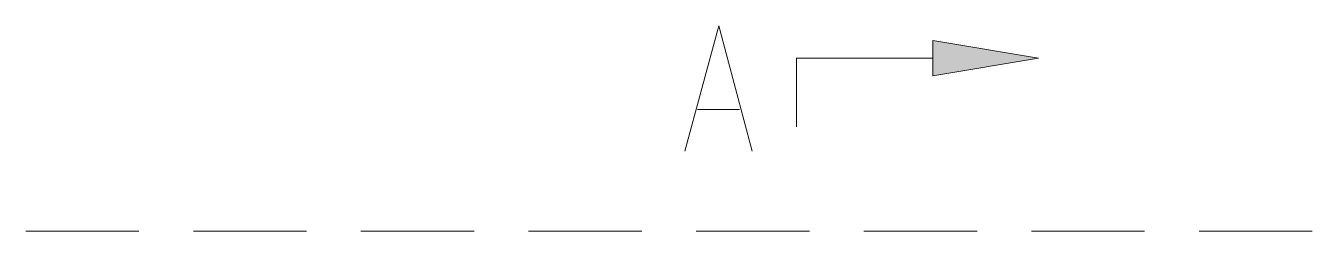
# Model space of a CAD drawing. Header units: millimetres. Extents: x 0 to 414, y 0 to 292.
# Drawn here: x 126.87 to 152.04, y 218.33 to 222.36 of the extents above; entities that cross this region are included whole.
import ezdxf

# ---------------------------------------------------------------- set-up
doc = ezdxf.new("R2010")
doc.units = ezdxf.units.MM

msp = doc.modelspace()

# ---------------------------------------------------------------- hatches: boundary and pattern name
h = msp.add_hatch(color=0)
h.dxf.hatch_style = 2
h.paths.add_polyline_path([(144.617722, 222.070083), (146.685, 221.724361), (144.617722, 221.378639)])

# ---------------------------------------------------------------- linework, layer by layer
at = {"color": 0, "lineweight": 0}
for points in [[(140.426722, 222.359361), (139.767028, 219.896972)], [(140.426722, 222.359361), (141.082889, 219.896972)], [(144.617722, 221.724361), (141.950722, 221.724361)], [(141.950722, 221.724361), (141.950722, 220.37675)], [(140.013972, 220.715417), (140.835944, 220.715417)], [(129.084917, 218.327111), (126.869472, 218.327111)], [(132.36575, 218.327111), (130.150306, 218.327111)], [(135.643056, 218.327111), (133.427611, 218.327111)], [(138.923889, 218.327111), (136.708444, 218.327111)], [(142.201194, 218.327111), (139.98575, 218.327111)], [(145.482028, 218.327111), (143.266583, 218.327111)], [(148.759333, 218.327111), (146.543889, 218.327111)], [(152.040167, 218.327111), (149.824722, 218.327111)]]:
    msp.add_lwpolyline(points, dxfattribs=at)
msp.add_lwpolyline([(144.617722, 222.070083), (146.685, 221.724361), (144.617722, 221.378639)], close=True, dxfattribs=at)

doc.saveas('drawing.dxf')
